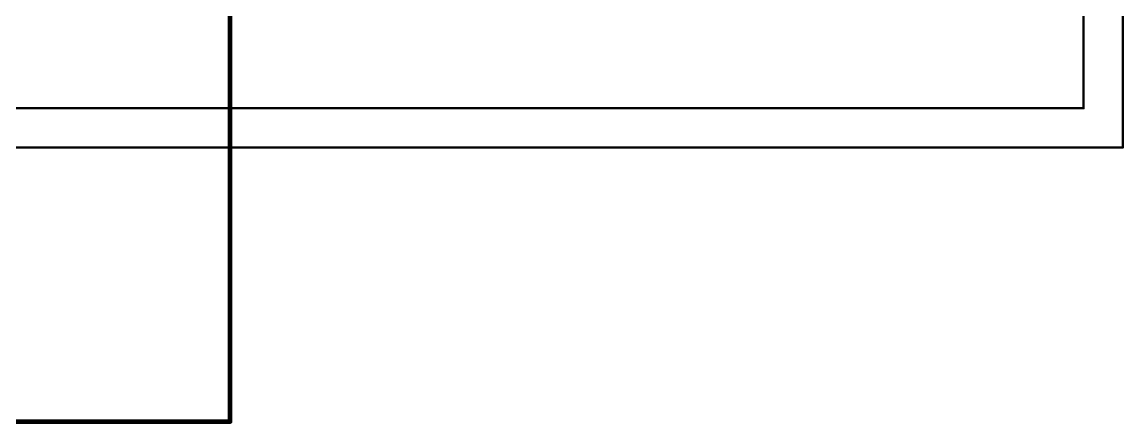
# Model space of a CAD drawing. Extents: x -12 to 133, y -27 to 98.
# Drawn here: x 61.9 to 133.4, y -26.8 to -0.8 of the extents above; entities that cross this region are included whole.
import ezdxf

# ---------------------------------------------------------------- set-up
doc = ezdxf.new("R2010")
doc.units = 0
for name, color, linetype in [('1', 12, 'CONTINUOUS'), ('16', 132, 'CONTINUOUS'), ('25', 253, 'CONTINUOUS')]:
    doc.layers.add(name, color=color, linetype=linetype)

msp = doc.modelspace()

# ---------------------------------------------------------------- linework, layer by layer
at = {"layer": '1', "const_width": 0.1524}
for points in [[(130.81, -6.35), (130.81, 97.79)], [(-11.43, -6.35), (130.81, -6.35)]]:
    msp.add_lwpolyline(points, dxfattribs=at)
at = {"layer": '1', "const_width": 0.0762}
for points in [[(130.7719, -6.35, 1), (130.8481, -6.35)], [(130.81, -6.3881, 1), (130.81, -6.3119)]]:
    msp.add_lwpolyline(points, format="xyb", dxfattribs=at)
at = {"layer": '16', "const_width": 0.1524}
for points in [[(133.35, 81.28), (133.35, -8.89)], [(133.35, -8.89), (-8.89, -8.89)]]:
    msp.add_lwpolyline(points, dxfattribs=at)
at = {"layer": '16', "const_width": 0.0762}
for points in [[(133.3119, -8.89, 1), (133.3881, -8.89)], [(133.35, -8.9281, 1), (133.35, -8.8519)]]:
    msp.add_lwpolyline(points, format="xyb", dxfattribs=at)
at = {"layer": '25', "const_width": 0.3048}
for points in [[(75.4, -26.67), (75.4, 39.37)], [(24.6, -26.67), (75.4, -26.67)]]:
    msp.add_lwpolyline(points, dxfattribs=at)
at = {"layer": '25', "const_width": 0.1524}
for points in [[(75.3238, -26.67, 1), (75.4762, -26.67)], [(75.4, -26.7462, 1), (75.4, -26.5938)]]:
    msp.add_lwpolyline(points, format="xyb", dxfattribs=at)

doc.saveas('drawing.dxf')
